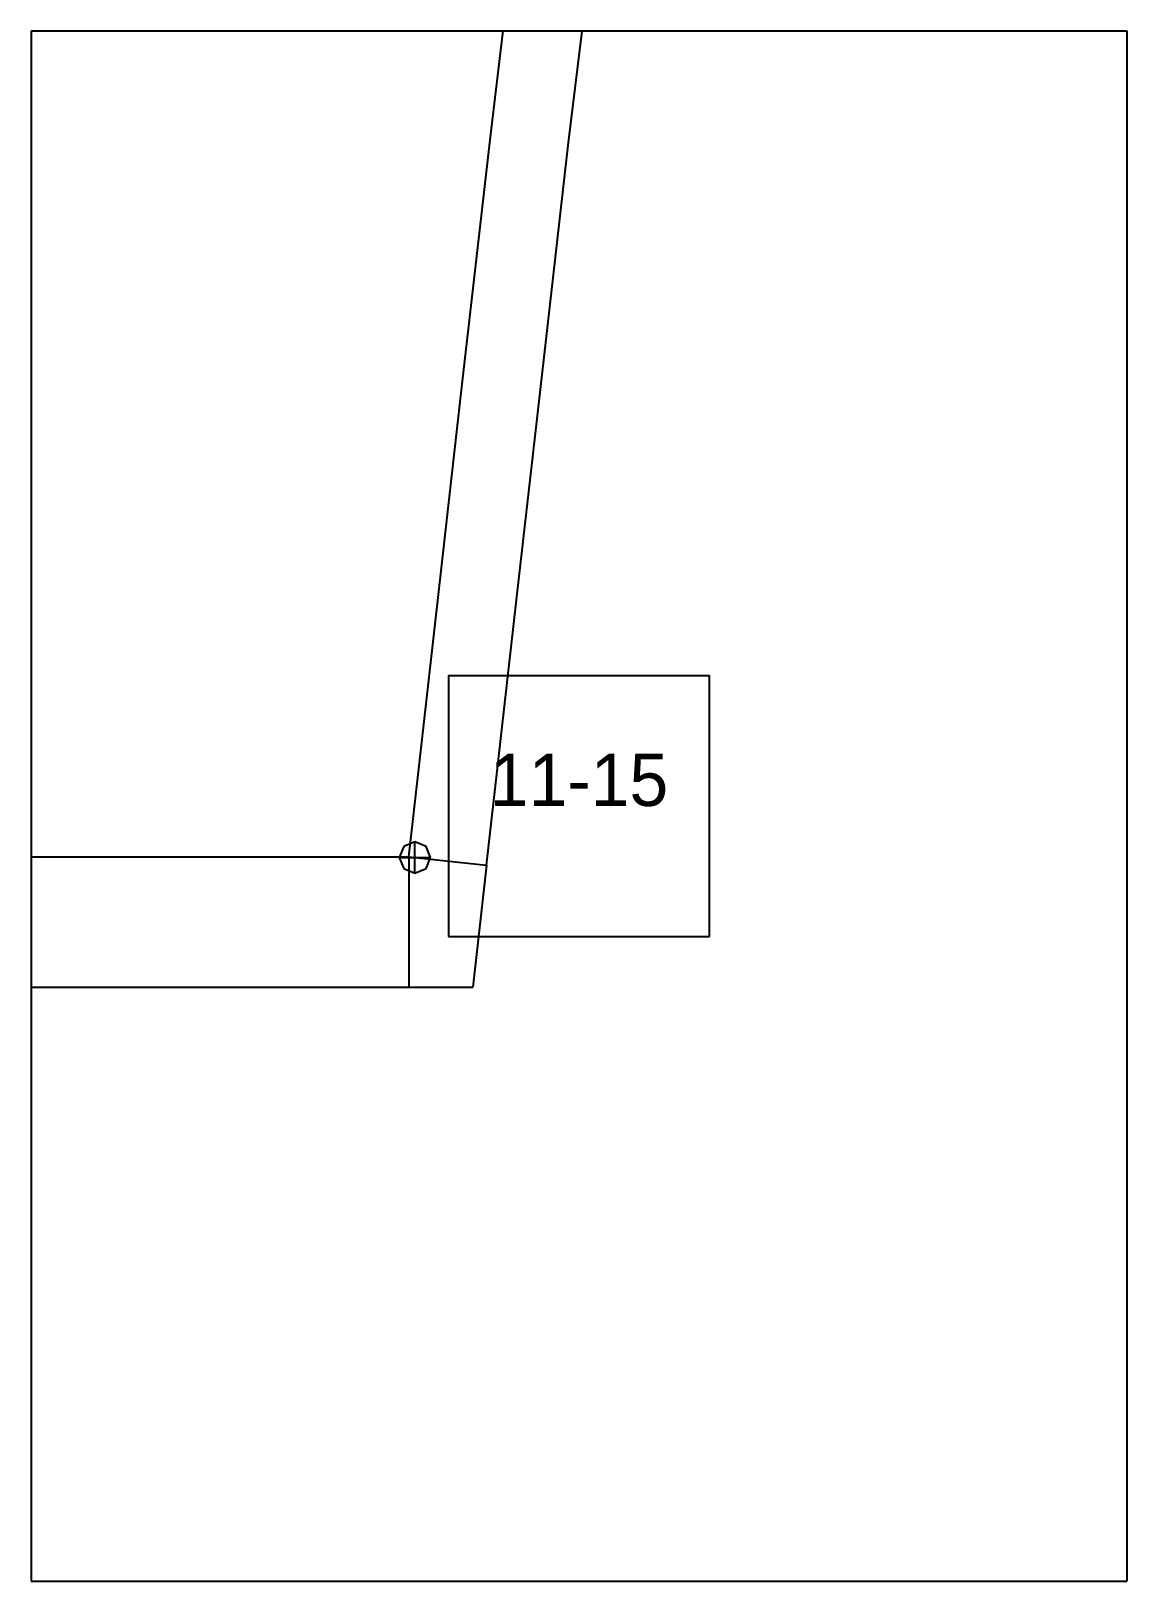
# Paper-space layout 'Plan 11-15' of a CAD drawing. Header units: metres, sheet in millimetres. Extents: x 0 to 210, y 0 to 297.
# The model-space entities are those that its viewports show. They can reach past a viewport. Long polylines and large blocks are cut down to what shows.
import ezdxf
from ezdxf.enums import TextEntityAlignment as Align

# ---------------------------------------------------------------- set-up
doc = ezdxf.new("R2010")
doc.units = ezdxf.units.M
for name, color, linetype in [('default', 7, 'Continuous'), ('TEXTLAYER', 7, 'Continuous'), ('VIEWPORTS', 7, 'Continuous')]:
    doc.layers.add(name, color=color, linetype=linetype)

msp = doc.modelspace()

# ---------------------------------------------------------------- linework, layer by layer
at = {"color": 9}
for p, q in [((2940, -2673), (2940, -2970)), ((2940, -2673), (2940, -2970)), ((3150, -2673), (3150, -2970)), ((3150, -2673), (3150, -2970)), ((2730, -2970), (2940, -2970)), ((2730, -2970), (2940, -2970)), ((2940, -2970), (3150, -2970)), ((2940, -2970), (2940, -3267)), ((2940, -2970), (3150, -2970)), ((2940, -2970), (2940, -3267)), ((3150, -2970), (3360, -2970)), ((3150, -2970), (3150, -3267)), ((3150, -2970), (3360, -2970)), ((3150, -2970), (3150, -3267)), ((3020, -3093.5), (3070, -3093.5)), ((3020, -3093.5), (3020, -3143.5)), ((3070, -3143.5), (3070, -3093.5)), ((3020, -3143.5), (3070, -3143.5)), ((2730, -3267), (2940, -3267)), ((2940, -3267), (3150, -3267)), ((3150, -3267), (3360, -3267))]:
    msp.add_line(p, q, dxfattribs=at)
at = {"layer": 'default', "color": 7, "linetype": 'Continuous'}
for p, q in [((3028.08, -2989.74), (3034.44, -2937.29)), ((3043, -2991.35), (3049.36, -2938.9)), ((3022.68, -3037.08), (3028.08, -2989.74)), ((3037.6, -3038.69), (3043, -2991.35)), ((3018.06, -3077.97), (3022.68, -3037.08)), ((3032.97, -3079.57), (3037.6, -3038.69)), ((3014.41, -3110.23), (3018.06, -3077.97)), ((3029.32, -3111.84), (3032.97, -3079.57)), ((3012.37, -3128.23), (3014.41, -3110.23)), ((3027.28, -3129.83), (3029.32, -3111.84)), ((3011.44, -3126.24), (3010.56, -3128.36)), ((3013.56, -3125.36), (3011.44, -3126.24)), ((3015.69, -3126.24), (3013.56, -3125.36)), ((3013.56, -3131.36), (3013.56, -3125.36)), ((3016.56, -3128.36), (3015.69, -3126.24)), ((2673.25, -3128.23), (3012.37, -3128.23)), ((3010.56, -3128.36), (3011.44, -3130.48)), ((3010.56, -3128.36), (3016.56, -3128.36)), ((3012.37, -3128.23), (3012.37, -3153.23)), ((3012.37, -3128.23), (3027.28, -3129.83)), ((3015.69, -3130.48), (3016.56, -3128.36)), ((3027.28, -3129.83), (3024.64, -3153.23)), ((3011.44, -3130.48), (3013.56, -3131.36)), ((3013.56, -3131.36), (3015.69, -3130.48)), ((2673.25, -3153.23), (3012.37, -3153.23)), ((3012.37, -3153.23), (3024.64, -3153.23))]:
    msp.add_line(p, q, dxfattribs=at)

# ---------------------------------------------------------------- texts
at = {"layer": 'TEXTLAYER', "color": 1}
msp.add_text('11-15', height=10, dxfattribs=at).set_placement((3045, -3118.5), align=Align.CENTER)

psp = doc.layouts.new('Plan 11-15')

# ---------------------------------------------------------------- viewports
at = {"layer": 'VIEWPORTS'}
psp.add_viewport(center=(105, 148.5), size=(210, 297), view_center_point=(3045, -3118.5), view_height=297, dxfattribs=at)

doc.saveas('drawing.dxf')
